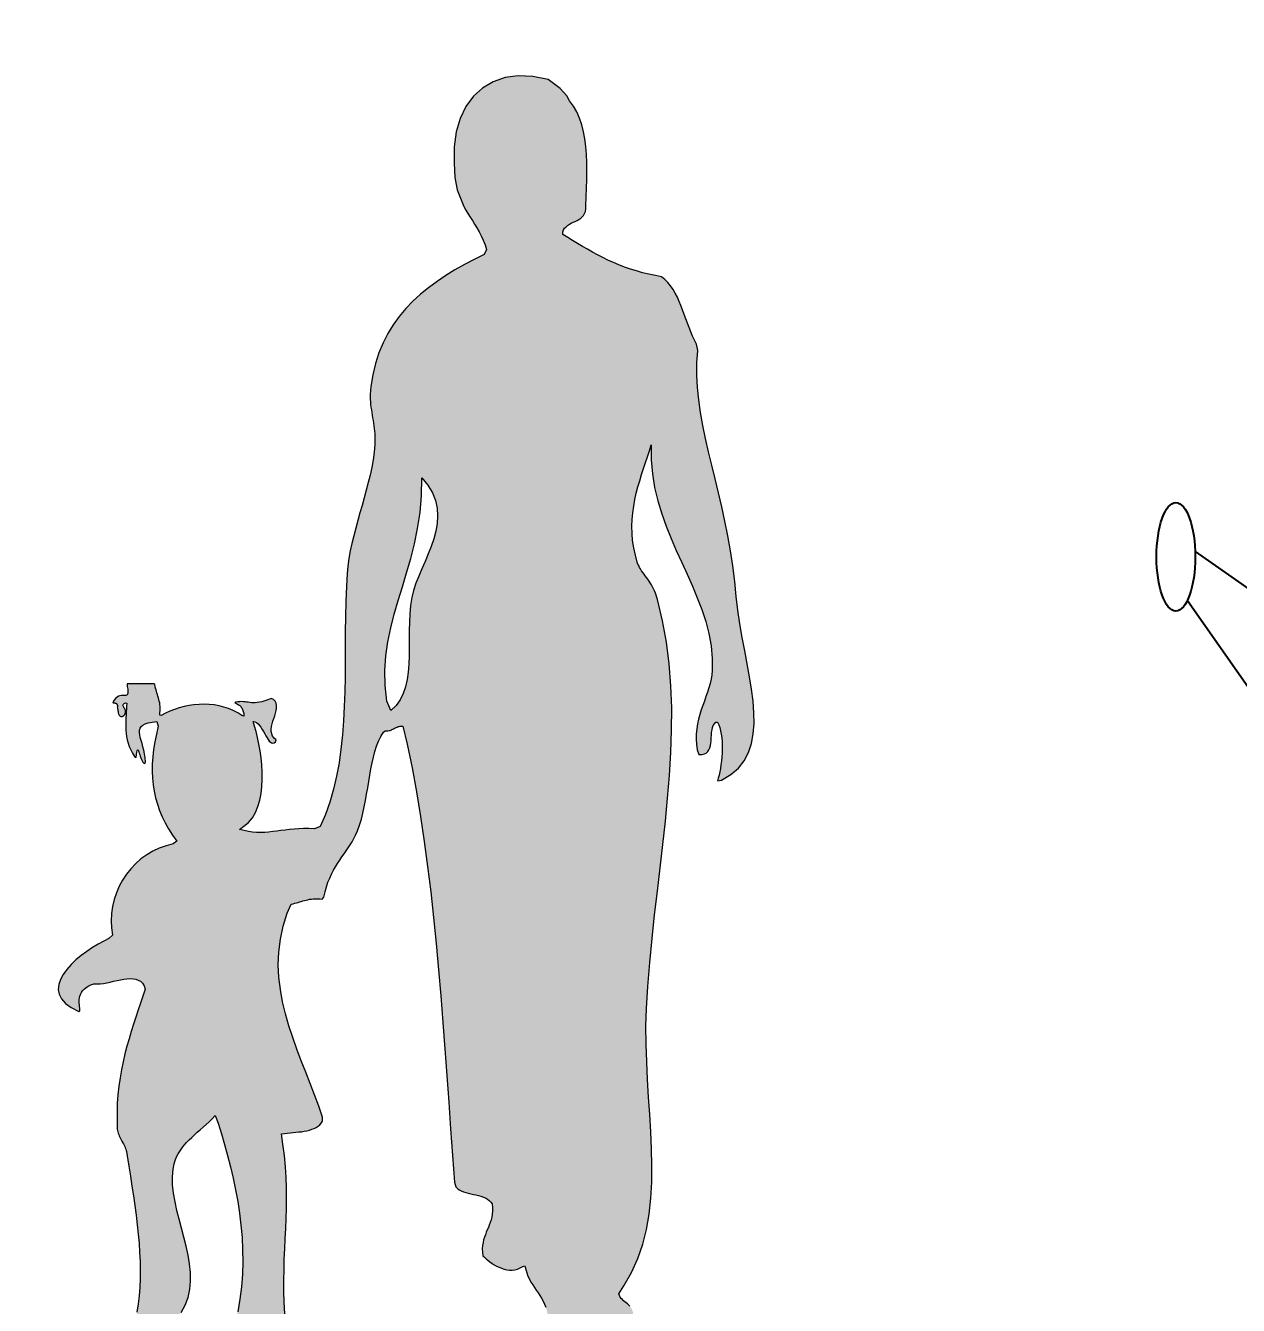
# Model space of a CAD drawing. Header units: millimetres. Extents: x -2530 to 18667, y 794 to 21156.
# Drawn here: x 2370 to 3936, y 16398 to 18050 of the extents above; entities that cross this region are included whole.
import ezdxf

# ---------------------------------------------------------------- set-up
doc = ezdxf.new("R2010")
doc.units = ezdxf.units.MM
doc.layers.add('constr', color=5, linetype='Continuous')
doc.layers.add('people', color=7, linetype='Continuous')
doc.layers.add('hatch', color=7, linetype='Continuous', true_color=0xa6a6a6)
doc.styles.add('KOTE', font='romrust.shx', dxfattribs={"width": 0.8})
doc.dimstyles.new('dwgmodels.com 50', dxfattribs={"dimscale": 50, "dimtxt": 2.5, "dimasz": 1, "dimexe": 1, "dimexo": 2, "dimgap": 1, "dimtad": 1, "dimdec": 0, "dimzin": 9, "dimdsep": 46, "dimtxsty": 'KOTE', "dimblk": 'ARCHTICK', "dimcen": 0, "dimdle": 1, "dimclrd": 4, "dimclre": 4, "dimclrt": 3, "dimadec": 0, "dimazin": 0, "dimtfac": 0.666667, "dimtdec": 0, "dimtix": 1, "dimtmove": 2, "dimatfit": 0, "dimfxl": 1, "dimtvp": 1, "dimtolj": 1, "dimarcsym": 0})

# ---------------------------------------------------------------- blocks, each defined once
blk = doc.blocks.new('_ArchTick')
at = {"color": 0, "linetype": 'ByBlock', "const_width": 0.15}
blk.add_lwpolyline([(-0.5, -0.5), (0.5, 0.5)], dxfattribs=at)
blk = doc.blocks.new('*D62')
at = {"color": 4, "lineweight": -2, "transparency": 16777216}
for p, q in [((3855.3, 19884.8), (3855.3, 20511.7)), ((5569.4, 17484.4), (5569.4, 20511.7)), ((3805.3, 20461.7), (5619.4, 20461.7))]:
    blk.add_line(p, q, dxfattribs=at)
at = {"layer": 'Defpoints', "color": 0, "transparency": 16777216}
for p in [(5569.4, 20461.7), (3855.3, 19784.8, 8000), (5569.4, 17384.4, 8000)]:
    blk.add_point(p, dxfattribs=at)
at = {"color": 4, "lineweight": -2, "transparency": 16777216, "xscale": 50, "yscale": 50, "zscale": 50, "rotation": 180}
blk.add_blockref('_ArchTick', (3855.3, 20461.7), dxfattribs=at)
at = {"color": 4, "lineweight": -2, "transparency": 16777216, "xscale": 50, "yscale": 50, "zscale": 50}
blk.add_blockref('_ArchTick', (5569.4, 20461.7), dxfattribs=at)
at = {"color": 3, "transparency": 16777216, "insert": (4712.4, 20574.2), "char_height": 125, "attachment_point": 5, "style": 'KOTE'}
blk.add_mtext('\\A1;1715', dxfattribs=at)
blk = doc.blocks.new('*D43')
at = {"color": 4, "lineweight": -2, "transparency": 16777216}
for p, q in [((-1286.9, 17484.4), (-1286.9, 21011.9)), ((5569.4, 17484.4), (5569.4, 21011.9)), ((-1336.9, 20961.9), (5619.4, 20961.9))]:
    blk.add_line(p, q, dxfattribs=at)
at = {"layer": 'Defpoints', "color": 0, "transparency": 16777216}
for p in [(5569.4, 20961.9), (-1286.9, 17384.4, 8000), (5569.4, 17384.4, 8000)]:
    blk.add_point(p, dxfattribs=at)
at = {"color": 4, "lineweight": -2, "transparency": 16777216, "xscale": 50, "yscale": 50, "zscale": 50, "rotation": 180}
blk.add_blockref('_ArchTick', (-1286.9, 20961.9), dxfattribs=at)
at = {"color": 4, "lineweight": -2, "transparency": 16777216, "xscale": 50, "yscale": 50, "zscale": 50}
blk.add_blockref('_ArchTick', (5569.4, 20961.9), dxfattribs=at)
at = {"color": 3, "transparency": 16777216, "insert": (2141.3, 21074.4), "char_height": 125, "attachment_point": 5, "style": 'KOTE'}
blk.add_mtext('\\A1;6860', dxfattribs=at)

msp = doc.modelspace()

# ---------------------------------------------------------------- hatches: boundary and pattern name
at = {"layer": 'hatch'}
h = msp.add_hatch(color=256, dxfattribs=at)
h.dxf.hatch_style = 1
h.paths.add_polyline_path([(3044.9, 17980.3), (3024.9, 17984.4), (3006.2, 17985.2), (2989.1, 17982.9), (2973.6, 17977.5), (2960, 17969.4), (2948.3, 17958.7), (2938.7, 17945.5), (2931.2, 17930.1), (2926.1, 17912.7), (2923.5, 17893.3), (2923.5, 17872.3), (2924.3, 17853.9), (2927.4, 17837.8), (2934, 17820.9), (2936.1, 17816.3), (2938.5, 17811.8), (2941.1, 17807.3), (2944, 17802.8), (2946.9, 17798.2), (2949.8, 17793.6), (2952.8, 17788.7), (2955.7, 17783.7), (2958.4, 17778.4), (2961, 17772.9), (2963.3, 17767.1), (2965.2, 17760.9), (2962, 17754.4), (2949.2, 17748), (2936.7, 17741.4), (2924.5, 17734.5), (2912.7, 17727.2), (2901.3, 17719.6), (2890.4, 17711.6), (2880, 17703.1), (2870.2, 17694.1), (2861, 17684.6), (2852.5, 17674.5), (2844.7, 17663.8), (2837.7, 17652.4), (2831.6, 17640.3), (2826.2, 17627.4), (2821.8, 17613.8), (2818.4, 17599.3), (2816, 17584), (2815, 17573.7), (2815, 17570.5), (2815, 17567.3), (2815.2, 17564.1), (2815.6, 17560.7), (2816, 17557.4), (2816.5, 17554), (2817, 17550.6), (2817.6, 17547.1), (2818.2, 17543.7), (2818.8, 17540.2), (2819.3, 17536.7), (2819.9, 17533.2), (2820.3, 17529.8), (2820.7, 17526.3), (2821, 17522.9), (2821.2, 17519.5), (2821.2, 17516.1), (2820.9, 17509.1), (2820, 17499.3), (2818.7, 17489.5), (2817, 17479.7), (2814.9, 17469.8), (2812.6, 17460), (2810, 17450.2), (2807.4, 17440.4), (2804.6, 17430.6), (2801.8, 17420.8), (2799, 17410.9), (2796.3, 17401.1), (2793.7, 17391.4), (2791.3, 17381.6), (2789.2, 17371.8), (2787.5, 17362), (2786.1, 17352.2), (2785.1, 17342.5), (2784.3, 17326.1), (2783.6, 17306.4), (2783.2, 17286.8), (2782.9, 17267.2), (2782.8, 17247.6), (2782.7, 17228.3), (2782.5, 17209), (2782.1, 17189.9), (2781.5, 17171.1), (2780.6, 17152.5), (2779.2, 17134.2), (2777.3, 17116.1), (2774.8, 17098.4), (2771.6, 17081.1), (2767.7, 17064.1), (2762.8, 17047.6), (2757.1, 17031.6), (2750.3, 17016), (2742.9, 17013), (2735.8, 17013.3), (2729.1, 17013.3), (2722.8, 17013), (2716.7, 17012.6), (2710.8, 17012), (2705.2, 17011.4), (2699.7, 17010.7), (2694.4, 17010), (2689.1, 17009.4), (2683.9, 17008.8), (2678.8, 17008.5), (2673.6, 17008.3), (2668.4, 17008.4), (2663.1, 17008.8), (2657.7, 17009.6), (2652.2, 17010.8), (2646.4, 17012.4), (2652, 17016.3), (2657.9, 17021.4), (2662.9, 17027.4), (2666.9, 17034.3), (2670.1, 17041.9), (2672.5, 17050), (2674.2, 17058.6), (2675.2, 17067.6), (2675.7, 17076.8), (2675.6, 17086.2), (2675, 17095.5), (2674.1, 17104.8), (2672.8, 17113.8), (2671.3, 17122.5), (2669.6, 17130.8), (2667.7, 17138.5), (2665.8, 17145.5), (2663.9, 17151.7), (2666.2, 17151.3), (2668.3, 17150.2), (2670.3, 17148.5), (2672.2, 17146.5), (2673.9, 17144.1), (2675.6, 17141.4), (2677.2, 17138.7), (2678.8, 17135.9), (2680.3, 17133.1), (2681.8, 17130.6), (2683.3, 17128.3), (2684.7, 17126.3), (2686.2, 17124.8), (2687.7, 17123.9), (2689.3, 17123.7), (2690.9, 17124.2), (2692.6, 17125.5), (2693.8, 17127.8), (2690.9, 17130.1), (2689, 17132.7), (2687.8, 17135.6), (2687.2, 17138.6), (2687.2, 17141.8), (2687.7, 17145.1), (2688.5, 17148.6), (2689.5, 17152), (2690.6, 17155.5), (2691.7, 17159), (2692.7, 17162.4), (2693.4, 17165.8), (2693.9, 17169), (2693.9, 17172.1), (2693.4, 17175.1), (2692.2, 17177.8), (2690.2, 17180.2), (2687.1, 17181.5), (2682.7, 17179.7), (2678.8, 17178.3), (2675.3, 17177.2), (2672.1, 17176.5), (2669.2, 17176.1), (2666.5, 17175.8), (2664, 17175.8), (2661.7, 17175.9), (2659.6, 17176.2), (2657.5, 17176.4), (2655.4, 17176.7), (2653.4, 17177), (2651.3, 17177.2), (2649.1, 17177.3), (2646.8, 17177.2), (2644.3, 17176.9), (2641.7, 17176.4), (2640.1, 17175.8), (2641.4, 17175.3), (2642.6, 17174.8), (2643.7, 17174.2), (2644.7, 17173.6), (2645.7, 17172.9), (2646.7, 17172.1), (2647.5, 17171.3), (2648.3, 17170.4), (2649, 17169.4), (2649.7, 17168.4), (2650.2, 17167.2), (2650.7, 17166), (2651.1, 17164.7), (2651.4, 17163.4), (2651.7, 17161.9), (2651.8, 17160.4), (2651.8, 17158.7), (2649.4, 17159.5), (2643.9, 17162.9), (2638.1, 17165.9), (2632.2, 17168.3), (2626, 17170.3), (2619.8, 17171.9), (2613.4, 17173), (2606.9, 17173.7), (2600.5, 17173.9), (2594, 17173.7), (2587.5, 17173.2), (2581.1, 17172.2), (2574.7, 17170.9), (2568.5, 17169.3), (2562.4, 17167.2), (2556.5, 17164.9), (2550.8, 17162.2), (2545.3, 17159.2), (2543.3, 17159.6), (2543.6, 17162.7), (2543.8, 17165.6), (2543.9, 17168.3), (2543.8, 17170.9), (2543.5, 17173.4), (2543.2, 17175.7), (2542.7, 17178), (2542.2, 17180.1), (2541.6, 17182.3), (2541, 17184.4), (2540.4, 17186.4), (2539.7, 17188.5), (2539.1, 17190.5), (2538.5, 17192.6), (2537.9, 17194.8), (2537.4, 17197), (2537, 17199.3), (2535.6, 17200.1), (2533.5, 17200.1), (2531.5, 17200.1), (2529.5, 17200.1), (2527.5, 17200.1), (2525.4, 17200.1), (2523.4, 17200.1), (2521.4, 17200.1), (2519.3, 17200.1), (2517.3, 17200.1), (2515.3, 17200.1), (2513.3, 17200.1), (2511.2, 17200.1), (2509.2, 17200.1), (2507.2, 17200.1), (2505.1, 17200.1), (2503.1, 17200.1), (2501.1, 17200.1), (2501.3, 17196.7), (2501.9, 17193.2), (2502.1, 17190.5), (2502.1, 17188.4), (2501.7, 17187), (2501.1, 17186.1), (2500.3, 17185.5), (2499.3, 17185.2), (2498, 17185.2), (2496.6, 17185.2), (2495.1, 17185.2), (2493.5, 17185.1), (2491.8, 17184.7), (2490, 17184.1), (2488.2, 17183), (2486.3, 17181.4), (2484.5, 17179.2), (2482.7, 17176.3), (2483.1, 17175.9), (2483.7, 17175.8), (2484.2, 17175.7), (2484.8, 17175.6), (2485.4, 17175.5), (2485.9, 17175.3), (2486.4, 17175.2), (2486.9, 17175), (2487.3, 17174.7), (2487.7, 17174.4), (2488, 17174.1), (2488.3, 17173.7), (2488.5, 17173.2), (2488.6, 17172.7), (2488.7, 17172.1), (2488.7, 17171.4), (2488.7, 17170.7), (2488.5, 17169.9), (2488.7, 17169.1), (2488.9, 17168.2), (2489, 17167.3), (2489.2, 17166.5), (2489.3, 17165.6), (2489.4, 17164.7), (2489.5, 17163.8), (2489.7, 17162.9), (2489.9, 17162.1), (2490.1, 17161.3), (2490.4, 17160.6), (2490.7, 17159.9), (2491.2, 17159.3), (2491.7, 17158.8), (2492.2, 17158.4), (2492.9, 17158.1), (2493.8, 17157.9), (2494.8, 17158), (2496.7, 17159.4), (2498, 17160.8), (2498.8, 17162.1), (2499.2, 17163.4), (2499.2, 17164.6), (2499, 17165.8), (2498.6, 17166.9), (2498, 17168), (2497.4, 17169), (2496.8, 17170), (2496.3, 17170.9), (2495.9, 17171.8), (2495.8, 17172.6), (2496, 17173.4), (2496.5, 17174.1), (2497.5, 17174.8), (2499, 17175.5), (2500.6, 17175.1), (2500.5, 17171.6), (2500.3, 17167.9), (2500.1, 17164.2), (2499.9, 17160.4), (2499.6, 17156.5), (2499.5, 17152.6), (2499.4, 17148.6), (2499.4, 17144.6), (2499.6, 17140.5), (2499.9, 17136.3), (2500.5, 17132.1), (2501.4, 17127.9), (2502.5, 17123.6), (2504, 17119.3), (2505.8, 17115), (2508.1, 17110.6), (2510.7, 17106.3), (2512.9, 17105), (2513.4, 17109), (2513.9, 17111.9), (2514.3, 17113.8), (2514.7, 17114.9), (2515.1, 17115.2), (2515.5, 17114.8), (2515.9, 17113.9), (2516.4, 17112.5), (2516.9, 17110.7), (2517.4, 17108.8), (2518, 17106.7), (2518.7, 17104.5), (2519.6, 17102.5), (2520.5, 17100.7), (2521.5, 17099.1), (2522.7, 17098), (2524, 17097.4), (2524.8, 17099.7), (2524.5, 17104.8), (2523.7, 17109.8), (2522.7, 17114.5), (2521.6, 17118.9), (2520.4, 17123.2), (2519.2, 17127.1), (2518.2, 17130.8), (2517.4, 17134.2), (2517.1, 17137.4), (2517.1, 17140.3), (2517.8, 17142.8), (2519.2, 17145.1), (2521.3, 17147), (2524.3, 17148.7), (2528.3, 17150), (2533.4, 17150.9), (2539.7, 17151.6), (2541.4, 17145.8), (2538.9, 17135.4), (2536.9, 17125.3), (2535.4, 17115.4), (2534.3, 17105.9), (2533.7, 17096.6), (2533.5, 17087.5), (2533.9, 17078.6), (2534.7, 17070), (2536, 17061.5), (2537.9, 17053.1), (2540.2, 17044.9), (2543, 17036.8), (2546.4, 17028.7), (2550.3, 17020.8), (2554.7, 17012.9), (2559.7, 17005), (2565.2, 16997.1), (2560.8, 16993.5), (2551.5, 16991.2), (2542.7, 16988.1), (2534.3, 16984.2), (2526.4, 16979.6), (2519, 16974.2), (2512.2, 16968.2), (2505.9, 16961.6), (2500.3, 16954.5), (2495.3, 16946.9), (2491, 16938.9), (2487.4, 16930.6), (2484.5, 16921.9), (2482.4, 16912.9), (2481, 16903.8), (2480.5, 16894.5), (2480.9, 16885.1), (2482.1, 16875.6), (2477.7, 16871.5), (2471, 16868.2), (2463.9, 16864.3), (2456.6, 16859.9), (2449.2, 16854.9), (2442, 16849.5), (2435.1, 16843.8), (2428.8, 16837.8), (2423.2, 16831.5), (2418.6, 16825.1), (2415.1, 16818.7), (2413, 16812.2), (2412.3, 16805.8), (2413.4, 16799.5), (2416.4, 16793.5), (2421.5, 16787.7), (2429, 16782.3), (2438.9, 16777.3), (2440.2, 16778.1), (2440.1, 16779.7), (2440, 16781.6), (2439.8, 16783.6), (2439.6, 16785.7), (2439.4, 16787.9), (2439.4, 16790.1), (2439.4, 16792.4), (2439.7, 16794.8), (2440.2, 16797.1), (2441, 16799.4), (2442.1, 16801.7), (2443.6, 16803.9), (2445.5, 16806), (2447.9, 16808), (2450.8, 16809.8), (2454.2, 16811.5), (2458.3, 16813), (2462.2, 16812.8), (2466.2, 16813), (2470.5, 16813.5), (2474.8, 16814.3), (2479.2, 16815.2), (2483.6, 16816.2), (2488.1, 16817.2), (2492.5, 16818.1), (2496.8, 16818.9), (2500.9, 16819.5), (2505, 16819.7), (2508.8, 16819.6), (2512.3, 16819), (2515.6, 16817.9), (2518.5, 16816.2), (2521.1, 16813.7), (2523.3, 16810.5), (2524.5, 16806), (2521.6, 16797.2), (2518.6, 16788.2), (2515.6, 16779.2), (2512.5, 16770.1), (2509.5, 16760.9), (2506.5, 16751.5), (2503.6, 16742), (2500.9, 16732.3), (2498.3, 16722.4), (2496, 16712.3), (2493.8, 16702), (2492, 16691.5), (2490.4, 16680.8), (2489.2, 16669.7), (2488.4, 16658.4), (2488.1, 16646.9), (2488.1, 16635), (2488.5, 16625.2), (2488.8, 16623.6), (2489.1, 16621.9), (2489.7, 16620.2), (2490.3, 16618.5), (2491, 16616.8), (2491.8, 16615), (2492.7, 16613.2), (2493.6, 16611.5), (2494.5, 16609.7), (2495.5, 16607.9), (2496.4, 16606.2), (2497.3, 16604.5), (2498.1, 16602.8), (2498.8, 16601.1), (2499.5, 16599.5), (2500, 16597.9), (2500.4, 16596.3), (2501.3, 16590.9), (2503.4, 16577.7), (2505.5, 16564.7), (2507.4, 16551.8), (2509.3, 16539.1), (2511.1, 16526.6), (2512.7, 16514.2), (2514.2, 16501.9), (2515.4, 16489.9), (2516.5, 16478), (2517.3, 16466.2), (2517.8, 16454.7), (2518.1, 16443.3), (2518, 16432.2), (2517.5, 16421.2), (2516.7, 16410.4), (2515.5, 16399.7), (2513.8, 16389.3), (2514.3, 16382.9), (2517.5, 16381.4), (2520.6, 16380.3), (2523.5, 16379.6), (2526.3, 16379.1), (2529, 16378.9), (2531.6, 16379), (2534.2, 16379.2), (2536.9, 16379.6), (2539.5, 16380.1), (2542.2, 16380.6), (2545, 16381.3), (2547.9, 16381.9), (2550.9, 16382.5), (2554.2, 16383), (2557.6, 16383.4), (2561.3, 16383.6), (2565.3, 16383.7), (2571, 16388.7), (2576.3, 16398.3), (2580, 16408.2), (2582.2, 16418.6), (2583.1, 16429.3), (2582.9, 16440.3), (2581.7, 16451.5), (2579.8, 16462.9), (2577.3, 16474.4), (2574.4, 16486), (2571.4, 16497.6), (2568.3, 16509.1), (2565.5, 16520.5), (2563, 16531.7), (2561.1, 16542.7), (2559.9, 16553.5), (2559.7, 16563.9), (2560.5, 16573.9), (2561.9, 16580.5), (2563.3, 16585.1), (2565.1, 16589.5), (2567.1, 16593.6), (2569.5, 16597.5), (2572.1, 16601.2), (2574.9, 16604.8), (2577.9, 16608.2), (2581.2, 16611.5), (2584.6, 16614.8), (2588.1, 16618), (2591.7, 16621.3), (2595.5, 16624.6), (2599.3, 16627.9), (2603.1, 16631.4), (2607, 16635), (2610.9, 16638.8), (2614.7, 16642.8), (2618.8, 16633.2), (2622.9, 16619.5), (2627, 16605.5), (2630.9, 16591.2), (2634.5, 16576.7), (2638, 16562), (2641.1, 16547.1), (2643.9, 16532), (2646.2, 16516.7), (2648.1, 16501.3), (2649.5, 16485.7), (2650.3, 16469.9), (2650.4, 16454.1), (2650, 16438.1), (2648.7, 16422), (2646.7, 16405.9), (2643.9, 16389.6), (2640.2, 16373.3), (2642.5, 16370.4), (2645.9, 16369.2), (2649.4, 16368.2), (2653.1, 16367.4), (2656.8, 16366.7), (2660.7, 16366.1), (2664.7, 16365.8), (2668.7, 16365.5), (2672.8, 16365.4), (2676.8, 16365.5), (2680.8, 16365.7), (2684.8, 16366.1), (2688.7, 16366.6), (2692.5, 16367.3), (2696.2, 16368.1), (2699.7, 16369.1), (2703.1, 16370.2), (2706.3, 16371.5), (2704.9, 16387), (2704.1, 16402), (2703.7, 16416.4), (2703.6, 16430.5), (2703.8, 16444.2), (2704.1, 16457.6), (2704.7, 16470.8), (2705.3, 16483.9), (2705.9, 16496.9), (2706.4, 16509.9), (2706.8, 16522.9), (2706.9, 16536), (2706.9, 16549.4), (2706.4, 16563), (2705.6, 16576.9), (2704.3, 16591.2), (2702.4, 16605.9), (2700.6, 16619.5), (2704.3, 16619.9), (2708, 16620.3), (2711.7, 16620.6), (2715.5, 16620.9), (2719.2, 16621.3), (2722.8, 16621.7), (2726.4, 16622.1), (2729.9, 16622.7), (2733.3, 16623.4), (2736.5, 16624.2), (2739.6, 16625.2), (2742.5, 16626.3), (2745.2, 16627.7), (2747.7, 16629.3), (2749.9, 16631.1), (2751.9, 16633.2), (2753.6, 16635.6), (2753.6, 16640.8), (2748.7, 16655.2), (2743.3, 16669.6), (2737.7, 16684.1), (2731.9, 16698.8), (2726.1, 16713.6), (2720.4, 16728.5), (2715, 16743.6), (2710, 16758.8), (2705.6, 16774.2), (2701.8, 16789.8), (2699, 16805.5), (2697.1, 16821.5), (2696.4, 16837.6), (2697, 16854), (2699, 16870.5), (2702.5, 16887.3), (2707.8, 16904.3), (2713.1, 16916), (2715.4, 16916.4), (2717.6, 16916.9), (2719.8, 16917.4), (2721.9, 16918), (2723.9, 16918.6), (2726, 16919.3), (2728.1, 16919.9), (2730.1, 16920.6), (2732.3, 16921.1), (2734.5, 16921.6), (2736.7, 16922.1), (2739.1, 16922.4), (2741.5, 16922.7), (2744.1, 16922.8), (2746.9, 16922.8), (2749.8, 16922.6), (2752.8, 16922.2), (2755.2, 16925), (2756.7, 16931.8), (2758.5, 16938.1), (2760.5, 16944), (2762.7, 16949.5), (2765, 16954.7), (2767.6, 16959.5), (2770.2, 16964.1), (2772.9, 16968.5), (2775.6, 16972.7), (2778.4, 16976.8), (2781.2, 16980.8), (2783.9, 16984.7), (2786.6, 16988.6), (2789.2, 16992.5), (2791.7, 16996.4), (2794, 17000.5), (2796.1, 17004.7), (2798.6, 17010.5), (2801.3, 17017.9), (2803.6, 17025.5), (2805.6, 17033.3), (2807.4, 17041.4), (2809, 17049.5), (2810.4, 17057.7), (2811.8, 17066), (2813.1, 17074.2), (2814.5, 17082.3), (2815.9, 17090.3), (2817.4, 17098.1), (2819.1, 17105.7), (2821, 17112.9), (2823.2, 17119.8), (2825.8, 17126.3), (2828.7, 17132.4), (2832.1, 17137.9), (2834.5, 17139.5), (2836.3, 17139.5), (2837.8, 17139.6), (2839.3, 17139.8), (2840.6, 17140.2), (2841.9, 17140.6), (2843.1, 17141.1), (2844.2, 17141.7), (2845.3, 17142.3), (2846.4, 17142.9), (2847.5, 17143.4), (2848.6, 17144), (2849.8, 17144.5), (2851, 17145), (2852.4, 17145.3), (2853.8, 17145.6), (2855.4, 17145.7), (2857.1, 17145.7), (2862.7, 17122.3), (2869, 17091.7), (2874.7, 17060.6), (2880, 17029), (2884.8, 16996.9), (2889.1, 16964.4), (2893.1, 16931.6), (2896.8, 16898.4), (2900.2, 16864.9), (2903.3, 16831.2), (2906.2, 16797.3), (2909, 16763.1), (2911.5, 16728.9), (2914, 16694.5), (2916.5, 16660.1), (2918.8, 16625.6), (2921.3, 16591.2), (2923.7, 16556.8), (2925.5, 16550.9), (2927.6, 16548.9), (2930, 16547.2), (2932.6, 16545.8), (2935.5, 16544.6), (2938.5, 16543.6), (2941.7, 16542.7), (2945, 16541.9), (2948.3, 16541.2), (2951.6, 16540.5), (2954.9, 16539.7), (2958, 16538.8), (2961.1, 16537.7), (2963.9, 16536.5), (2966.5, 16535), (2968.8, 16533.3), (2970.8, 16531.2), (2972.4, 16528.8), (2972.8, 16524), (2972.8, 16519.6), (2972.5, 16515.5), (2971.9, 16511.7), (2971, 16508.1), (2970, 16504.8), (2968.8, 16501.6), (2967.6, 16498.4), (2966.2, 16495.3), (2964.9, 16492.2), (2963.7, 16489.1), (2962.5, 16485.9), (2961.5, 16482.5), (2960.7, 16478.9), (2960.1, 16475.1), (2959.8, 16471), (2959.9, 16466.5), (2960.5, 16462), (2962.4, 16460.1), (2964.6, 16458.1), (2967, 16456.1), (2969.6, 16454.1), (2972.3, 16452.1), (2975.3, 16450.3), (2978.3, 16448.5), (2981.5, 16447), (2984.7, 16445.7), (2988.1, 16444.6), (2991.5, 16443.9), (2994.9, 16443.5), (2998.4, 16443.5), (3001.9, 16443.9), (3005.3, 16444.8), (3008.8, 16446.2), (3012.1, 16448.2), (3014.9, 16449.1), (3015.8, 16444.3), (3017.1, 16439.8), (3018.7, 16435.7), (3020.6, 16431.7), (3022.6, 16428), (3024.8, 16424.5), (3027.1, 16421), (3029.4, 16417.6), (3031.7, 16414.2), (3034, 16410.7), (3036.2, 16407.2), (3038.3, 16403.5), (3040.1, 16399.6), (3041.8, 16395.5), (3043.1, 16391.1), (3044.1, 16386.3), (3044.8, 16381.2), (3046.3, 16376.9), (3050.7, 16374.8), (3055.9, 16372.8), (3061.6, 16370.9), (3067.8, 16369.3), (3074.4, 16367.8), (3081.3, 16366.5), (3088.4, 16365.5), (3095.6, 16364.7), (3102.9, 16364.3), (3110.1, 16364.2), (3117.2, 16364.5), (3124.1, 16365.1), (3130.6, 16366.2), (3136.7, 16367.8), (3142.3, 16369.9), (3147.4, 16372.5), (3151.7, 16375.6), (3154.2, 16379.3), (3154.6, 16382.8), (3154.7, 16385.9), (3154.3, 16388.6), (3153.7, 16391), (3152.8, 16393.1), (3151.6, 16395), (3150.3, 16396.7), (3148.8, 16398.2), (3147.2, 16399.7), (3145.5, 16401), (3143.8, 16402.4), (3142.2, 16403.8), (3140.6, 16405.3), (3139.2, 16406.9), (3137.9, 16408.6), (3136.8, 16410.6), (3136, 16412.8), (3142.3, 16423.1), (3152.4, 16440.3), (3160.6, 16458.2), (3167, 16476.8), (3171.8, 16496), (3175.2, 16515.8), (3177.4, 16536.1), (3178.5, 16557), (3178.7, 16578.2), (3178.2, 16599.9), (3177.3, 16621.9), (3176, 16644.1), (3174.5, 16666.7), (3173.1, 16689.4), (3172, 16712.2), (3171.2, 16735.2), (3171, 16758.2), (3171.6, 16781.2), (3173.3, 16809.5), (3175.9, 16840.5), (3178.9, 16871.3), (3182.3, 16901.9), (3185.8, 16932.4), (3189.4, 16962.7), (3192.9, 16992.9), (3196.2, 17022.8), (3199.1, 17052.6), (3201.5, 17082.1), (3203.2, 17111.4), (3204.2, 17140.5), (3204.3, 17169.3), (3203.3, 17197.8), (3201, 17226.1), (3197.5, 17254), (3192.4, 17281.7), (3185.8, 17309), (3183.4, 17317.3), (3182.3, 17320.1), (3181, 17322.8), (3179.7, 17325.5), (3178.2, 17328), (3176.7, 17330.5), (3175.1, 17332.9), (3173.5, 17335.2), (3171.8, 17337.5), (3170.2, 17339.8), (3168.6, 17342), (3167, 17344.1), (3165.5, 17346.3), (3164.2, 17348.5), (3162.9, 17350.6), (3161.7, 17352.8), (3160.7, 17354.9), (3159.9, 17357.1), (3157.4, 17366.2), (3155.3, 17375.8), (3153.9, 17385.3), (3153.2, 17394.5), (3153, 17403.6), (3153.3, 17412.5), (3154.1, 17421.1), (3155.3, 17429.7), (3156.8, 17438), (3158.6, 17446.3), (3160.7, 17454.4), (3163, 17462.4), (3165.5, 17470.3), (3168, 17478.1), (3170.6, 17485.8), (3173.2, 17493.4), (3175.7, 17501), (3178, 17508.6), (3178, 17489.5), (3179.5, 17471.2), (3182.3, 17453.6), (3186.3, 17436.4), (3191.4, 17419.8), (3197.2, 17403.6), (3203.5, 17387.8), (3210.3, 17372.2), (3217.3, 17356.8), (3224.2, 17341.6), (3231, 17326.4), (3237.4, 17311.3), (3243.2, 17296.1), (3248.2, 17280.7), (3252.2, 17265.1), (3255.1, 17249.2), (3256.6, 17233), (3256.6, 17217.6), (3256.1, 17211.9), (3255.1, 17206.2), (3253.8, 17200.5), (3252.2, 17194.9), (3250.4, 17189.3), (3248.5, 17183.7), (3246.5, 17178), (3244.5, 17172.3), (3242.5, 17166.5), (3240.7, 17160.6), (3239.1, 17154.6), (3237.7, 17148.4), (3236.7, 17142.2), (3236, 17135.7), (3235.9, 17129), (3236.3, 17122.2), (3237.3, 17115.1), (3239.5, 17109.2), (3243.3, 17109.1), (3246.5, 17109.7), (3249, 17110.9), (3250.9, 17112.7), (3252.4, 17114.9), (3253.5, 17117.5), (3254.3, 17120.5), (3254.8, 17123.7), (3255.1, 17127.1), (3255.4, 17130.6), (3255.6, 17134), (3255.9, 17137.4), (3256.4, 17140.7), (3257.1, 17143.7), (3258, 17146.5), (3259.4, 17148.8), (3261.2, 17150.8), (3263.3, 17150.7), (3265, 17147.4), (3266.4, 17143.7), (3267.5, 17139.7), (3268.4, 17135.3), (3269, 17130.7), (3269.4, 17125.9), (3269.6, 17120.9), (3269.6, 17115.9), (3269.4, 17110.8), (3269.1, 17105.7), (3268.6, 17100.7), (3267.9, 17095.8), (3267.2, 17091), (3266.3, 17086.5), (3265.4, 17082.3), (3264.4, 17078.4), (3263.3, 17074.9), (3268.8, 17075.8), (3280.7, 17083), (3290.4, 17091.3), (3297.9, 17100.8), (3303.5, 17111.4), (3307.4, 17123), (3309.7, 17135.5), (3310.7, 17148.9), (3310.5, 17163), (3309.3, 17177.9), (3307.4, 17193.3), (3304.8, 17209.4), (3301.9, 17225.9), (3298.7, 17242.8), (3295.5, 17260.1), (3292.4, 17277.6), (3289.8, 17295.3), (3287.6, 17313.1), (3285.9, 17332.4), (3283.4, 17352.4), (3280.4, 17372), (3277, 17391.2), (3273.1, 17410.1), (3269, 17428.7), (3264.7, 17446.9), (3260.4, 17464.8), (3256.1, 17482.4), (3252, 17499.8), (3248.1, 17516.8), (3244.7, 17533.7), (3241.7, 17550.3), (3239.3, 17566.7), (3237.7, 17582.8), (3236.8, 17598.9), (3236.8, 17614.7), (3237.9, 17630.4), (3236.5, 17638.8), (3233.8, 17643.8), (3231.3, 17649.1), (3228.9, 17654.5), (3226.7, 17660.1), (3224.6, 17665.8), (3222.6, 17671.5), (3220.5, 17677.2), (3218.4, 17682.9), (3216.3, 17688.5), (3214, 17694), (3211.6, 17699.4), (3208.9, 17704.5), (3206, 17709.4), (3202.8, 17714), (3199.3, 17718.2), (3195.4, 17722.1), (3191.1, 17725.6), (3183.3, 17727.4), (3174.8, 17729.1), (3166.6, 17731), (3158.7, 17733.2), (3151, 17735.6), (3143.4, 17738.2), (3136.1, 17741), (3129, 17744), (3122, 17747.2), (3115.2, 17750.5), (3108.5, 17754), (3101.9, 17757.5), (3095.4, 17761.2), (3089, 17764.9), (3082.6, 17768.7), (3076.3, 17772.5), (3070.1, 17776.4), (3063.8, 17780.3), (3063.6, 17783.5), (3064.7, 17786.2), (3066.1, 17788.4), (3067.9, 17790.4), (3069.9, 17792.1), (3072.2, 17793.5), (3074.6, 17794.8), (3077.1, 17796), (3079.6, 17797.2), (3082.1, 17798.4), (3084.5, 17799.8), (3086.8, 17801.3), (3088.8, 17803), (3090.5, 17804.9), (3091.9, 17807.3), (3092.9, 17810), (3093.4, 17813.3), (3093.3, 17817), (3093.9, 17828.7), (3094.3, 17840.2), (3094.7, 17851.4), (3094.8, 17862.5), (3094.6, 17873.2), (3094.2, 17883.7), (3093.3, 17893.8), (3092.1, 17903.6), (3090.4, 17913), (3088.1, 17922), (3085.2, 17930.5), (3081.7, 17938.5), (3077.5, 17946), (3072.5, 17953), (3069, 17959.3), (3060.1, 17968.9)])
h.paths.add_polyline_path([(2881.7, 17466.2), (2889.6, 17456.6), (2895.5, 17446.9), (2899.3, 17437.1), (2901.5, 17427.2), (2902.1, 17417.3), (2901.4, 17407.4), (2899.7, 17397.4), (2897, 17387.5), (2893.6, 17377.7), (2889.8, 17367.9), (2885.8, 17358.2), (2881.6, 17348.6), (2877.7, 17339.2), (2874.1, 17330), (2871.1, 17320.9), (2868.8, 17311.7), (2867.2, 17301.4), (2866.1, 17290.8), (2865.6, 17280), (2865.4, 17269), (2865.4, 17258), (2865.4, 17247.1), (2865.3, 17236.3), (2865, 17225.8), (2864.2, 17215.5), (2862.8, 17205.7), (2860.7, 17196.3), (2857.7, 17187.6), (2853.6, 17179.5), (2848.4, 17172.2), (2841.8, 17165.8), (2836.7, 17177.8), (2834.5, 17198), (2834.1, 17217.4), (2835.3, 17236.2), (2837.9, 17254.5), (2841.6, 17272.4), (2846.1, 17290.1), (2851.2, 17307.7), (2856.6, 17325.5), (2862.1, 17343.6), (2867.3, 17362.1), (2872.1, 17381.1), (2876.2, 17400.9), (2879.4, 17421.6), (2881.3, 17443.3)], flags=16)

# ---------------------------------------------------------------- linework, layer by layer
msp.add_line((3870.3, 17308, 8000), (4347.5, 16626.4, 8000))
at = {"elevation": 8000}
msp.add_lwpolyline([(3880.2, 17371.2), (4645.6, 16835.2)], dxfattribs=at)
at = {"layer": 'constr'}
msp.add_ellipse((3855.3, 17364.2, 8000), major_axis=(0, 70), ratio=0.357143, dxfattribs=at)
at = {"layer": 'people', "lineweight": 0, "elevation": 8000}
for points in [[(3150.3, 16396.7), (3148.8, 16398.2), (3147.2, 16399.7), (3145.5, 16401), (3143.8, 16402.4), (3142.2, 16403.8), (3140.6, 16405.3), (3139.2, 16406.9), (3137.9, 16408.6), (3136.8, 16410.6), (3136, 16412.8), (3142.3, 16423.1), (3152.4, 16440.3), (3160.6, 16458.2), (3167, 16476.8), (3171.8, 16496), (3175.2, 16515.8), (3177.4, 16536.1), (3178.5, 16557), (3178.7, 16578.2), (3178.2, 16599.9), (3177.3, 16621.9), (3176, 16644.1), (3174.5, 16666.7), (3173.1, 16689.4), (3172, 16712.2), (3171.2, 16735.2), (3171, 16758.2), (3171.6, 16781.2), (3173.3, 16809.5), (3175.9, 16840.5), (3178.9, 16871.3), (3182.3, 16901.9), (3185.8, 16932.4), (3189.4, 16962.7), (3192.9, 16992.9), (3196.2, 17022.8), (3199.1, 17052.6), (3201.5, 17082.1), (3203.2, 17111.4), (3204.2, 17140.5), (3204.3, 17169.3), (3203.3, 17197.8), (3201, 17226.1), (3197.5, 17254), (3192.4, 17281.7), (3185.8, 17309), (3183.4, 17317.3), (3182.3, 17320.1), (3181, 17322.8), (3179.7, 17325.5), (3178.2, 17328), (3176.7, 17330.5), (3175.1, 17332.9), (3173.5, 17335.2), (3171.8, 17337.5), (3170.2, 17339.8), (3168.6, 17342), (3167, 17344.1), (3165.5, 17346.3), (3164.2, 17348.5), (3162.9, 17350.6), (3161.7, 17352.8), (3160.7, 17354.9), (3159.9, 17357.1), (3157.4, 17366.2), (3155.3, 17375.8), (3153.9, 17385.3), (3153.2, 17394.5), (3153, 17403.6), (3153.3, 17412.5), (3154.1, 17421.1), (3155.3, 17429.7), (3156.8, 17438), (3158.6, 17446.3), (3160.7, 17454.4), (3163, 17462.4), (3165.5, 17470.3), (3168, 17478.1), (3170.6, 17485.8), (3173.2, 17493.4), (3175.7, 17501), (3178, 17508.6), (3178, 17489.5), (3179.5, 17471.2), (3182.3, 17453.6), (3186.3, 17436.4), (3191.4, 17419.8), (3197.2, 17403.6), (3203.5, 17387.8), (3210.3, 17372.2), (3217.3, 17356.8), (3224.2, 17341.6), (3231, 17326.4), (3237.4, 17311.3), (3243.2, 17296.1), (3248.2, 17280.7), (3252.2, 17265.1), (3255.1, 17249.2), (3256.6, 17233), (3256.6, 17217.6), (3256.1, 17211.9), (3255.1, 17206.2), (3253.8, 17200.5), (3252.2, 17194.9), (3250.4, 17189.3), (3248.5, 17183.7), (3246.5, 17178), (3244.5, 17172.3), (3242.5, 17166.5), (3240.7, 17160.6), (3239.1, 17154.6), (3237.7, 17148.4), (3236.7, 17142.2), (3236, 17135.7), (3235.9, 17129), (3236.3, 17122.2), (3237.3, 17115.1), (3239.5, 17109.2), (3243.3, 17109.1), (3246.5, 17109.7), (3249, 17110.9), (3250.9, 17112.7), (3252.4, 17114.9), (3253.5, 17117.5), (3254.3, 17120.5), (3254.8, 17123.7), (3255.1, 17127.1), (3255.4, 17130.6), (3255.6, 17134), (3255.9, 17137.4), (3256.4, 17140.7), (3257.1, 17143.7), (3258, 17146.5), (3259.4, 17148.8), (3261.2, 17150.8), (3263.3, 17150.7), (3265, 17147.4), (3266.4, 17143.7), (3267.5, 17139.7), (3268.4, 17135.3), (3269, 17130.7), (3269.4, 17125.9), (3269.6, 17120.9), (3269.6, 17115.9), (3269.4, 17110.8), (3269.1, 17105.7), (3268.6, 17100.7), (3267.9, 17095.8), (3267.2, 17091), (3266.3, 17086.5), (3265.4, 17082.3), (3264.4, 17078.4), (3263.3, 17074.9), (3268.8, 17075.8), (3280.7, 17083), (3290.4, 17091.3), (3297.9, 17100.8), (3303.5, 17111.4), (3307.4, 17123), (3309.7, 17135.5), (3310.7, 17148.9), (3310.5, 17163), (3309.3, 17177.9), (3307.4, 17193.3), (3304.8, 17209.4), (3301.9, 17225.9), (3298.7, 17242.8), (3295.5, 17260.1), (3292.4, 17277.6), (3289.8, 17295.3), (3287.6, 17313.1), (3285.9, 17332.4), (3283.4, 17352.4), (3280.4, 17372), (3277, 17391.2), (3273.1, 17410.1), (3269, 17428.7), (3264.7, 17446.9), (3260.4, 17464.8), (3256.1, 17482.4), (3252, 17499.8), (3248.1, 17516.8), (3244.7, 17533.7), (3241.7, 17550.3), (3239.3, 17566.7), (3237.7, 17582.8), (3236.8, 17598.9), (3236.8, 17614.7), (3237.9, 17630.4), (3236.5, 17638.8), (3233.8, 17643.8), (3231.3, 17649.1), (3228.9, 17654.5), (3226.7, 17660.1), (3224.6, 17665.8), (3222.6, 17671.5), (3220.5, 17677.2), (3218.4, 17682.9), (3216.3, 17688.5), (3214, 17694), (3211.6, 17699.4), (3208.9, 17704.5), (3206, 17709.4), (3202.8, 17714), (3199.3, 17718.2), (3195.4, 17722.1), (3191.1, 17725.6), (3183.3, 17727.4), (3174.8, 17729.1), (3166.6, 17731), (3158.7, 17733.2), (3151, 17735.6), (3143.4, 17738.2), (3136.1, 17741), (3129, 17744), (3122, 17747.2), (3115.2, 17750.5), (3108.5, 17754), (3101.9, 17757.5), (3095.4, 17761.2), (3089, 17764.9), (3082.6, 17768.7), (3076.3, 17772.5), (3070.1, 17776.4), (3063.8, 17780.3), (3063.6, 17783.5), (3064.7, 17786.2), (3066.1, 17788.4), (3067.9, 17790.4), (3069.9, 17792.1), (3072.2, 17793.5), (3074.6, 17794.8), (3077.1, 17796), (3079.6, 17797.2), (3082.1, 17798.4), (3084.5, 17799.8), (3086.8, 17801.3), (3088.8, 17803), (3090.5, 17804.9), (3091.9, 17807.3), (3092.9, 17810), (3093.4, 17813.3), (3093.3, 17817), (3093.9, 17828.7), (3094.3, 17840.2), (3094.7, 17851.4), (3094.8, 17862.5), (3094.6, 17873.2), (3094.2, 17883.7), (3093.3, 17893.8), (3092.1, 17903.6), (3090.4, 17913), (3088.1, 17922), (3085.2, 17930.5), (3081.7, 17938.5), (3077.5, 17946), (3072.5, 17953), (3069, 17959.3), (3060.1, 17968.9), (3044.9, 17980.3), (3024.9, 17984.4), (3006.2, 17985.2), (2989.1, 17982.9), (2973.6, 17977.5), (2960, 17969.4), (2948.3, 17958.7), (2938.7, 17945.5), (2931.2, 17930.1), (2926.1, 17912.7), (2923.5, 17893.3), (2923.5, 17872.3), (2924.3, 17853.9), (2927.4, 17837.8), (2934, 17820.9), (2936.1, 17816.3), (2938.5, 17811.8), (2941.1, 17807.3), (2944, 17802.8), (2946.9, 17798.2), (2949.8, 17793.6), (2952.8, 17788.7), (2955.7, 17783.7), (2958.4, 17778.4), (2961, 17772.9), (2963.3, 17767.1), (2965.2, 17760.9), (2962, 17754.4), (2949.2, 17748), (2936.7, 17741.4), (2924.5, 17734.5), (2912.7, 17727.2), (2901.3, 17719.6), (2890.4, 17711.6), (2880, 17703.1), (2870.2, 17694.1), (2861, 17684.6), (2852.5, 17674.5), (2844.7, 17663.8), (2837.7, 17652.4), (2831.6, 17640.3), (2826.2, 17627.4), (2821.8, 17613.8), (2818.4, 17599.3), (2816, 17584), (2815, 17573.7), (2815, 17570.5), (2815, 17567.3), (2815.2, 17564.1), (2815.6, 17560.7), (2816, 17557.4), (2816.5, 17554), (2817, 17550.6), (2817.6, 17547.1), (2818.2, 17543.7), (2818.8, 17540.2), (2819.3, 17536.7), (2819.9, 17533.2), (2820.3, 17529.8), (2820.7, 17526.3), (2821, 17522.9), (2821.2, 17519.5), (2821.2, 17516.1), (2820.9, 17509.1), (2820, 17499.3), (2818.7, 17489.5), (2817, 17479.7), (2814.9, 17469.8), (2812.6, 17460), (2810, 17450.2), (2807.4, 17440.4), (2804.6, 17430.6), (2801.8, 17420.8), (2799, 17410.9), (2796.3, 17401.1), (2793.7, 17391.4), (2791.3, 17381.6), (2789.2, 17371.8), (2787.5, 17362), (2786.1, 17352.2), (2785.1, 17342.5), (2784.3, 17326.1), (2783.6, 17306.4), (2783.2, 17286.8), (2782.9, 17267.2), (2782.8, 17247.6), (2782.7, 17228.3), (2782.5, 17209), (2782.1, 17189.9), (2781.5, 17171.1), (2780.6, 17152.5), (2779.2, 17134.2), (2777.3, 17116.1), (2774.8, 17098.4), (2771.6, 17081.1), (2767.7, 17064.1), (2762.8, 17047.6), (2757.1, 17031.6), (2750.3, 17016), (2742.9, 17013), (2735.8, 17013.3), (2729.1, 17013.3), (2722.8, 17013), (2716.7, 17012.6), (2710.8, 17012), (2705.2, 17011.4), (2699.7, 17010.7), (2694.4, 17010), (2689.1, 17009.4), (2683.9, 17008.8), (2678.8, 17008.5), (2673.6, 17008.3), (2668.4, 17008.4), (2663.1, 17008.8), (2657.7, 17009.6), (2652.2, 17010.8), (2646.4, 17012.4), (2652, 17016.3), (2657.9, 17021.4), (2662.9, 17027.4), (2666.9, 17034.3), (2670.1, 17041.9), (2672.5, 17050), (2674.2, 17058.6), (2675.2, 17067.6), (2675.7, 17076.8), (2675.6, 17086.2), (2675, 17095.5), (2674.1, 17104.8), (2672.8, 17113.8), (2671.3, 17122.5), (2669.6, 17130.8), (2667.7, 17138.5), (2665.8, 17145.5), (2663.9, 17151.7), (2666.2, 17151.3), (2668.3, 17150.2), (2670.3, 17148.5), (2672.2, 17146.5), (2673.9, 17144.1), (2675.6, 17141.4), (2677.2, 17138.7), (2678.8, 17135.9), (2680.3, 17133.1), (2681.8, 17130.6), (2683.3, 17128.3), (2684.7, 17126.3), (2686.2, 17124.8), (2687.7, 17123.9), (2689.3, 17123.7), (2690.9, 17124.2), (2692.6, 17125.5), (2693.8, 17127.8), (2690.9, 17130.1), (2689, 17132.7), (2687.8, 17135.6), (2687.2, 17138.6), (2687.2, 17141.8), (2687.7, 17145.1), (2688.5, 17148.6), (2689.5, 17152), (2690.6, 17155.5), (2691.7, 17159), (2692.7, 17162.4), (2693.4, 17165.8), (2693.9, 17169), (2693.9, 17172.1), (2693.4, 17175.1), (2692.2, 17177.8), (2690.2, 17180.2), (2687.1, 17181.5), (2682.7, 17179.7), (2678.8, 17178.3), (2675.3, 17177.2), (2672.1, 17176.5), (2669.2, 17176.1), (2666.5, 17175.8), (2664, 17175.8), (2661.7, 17175.9), (2659.6, 17176.2), (2657.5, 17176.4), (2655.4, 17176.7), (2653.4, 17177), (2651.3, 17177.2), (2649.1, 17177.3), (2646.8, 17177.2), (2644.3, 17176.9), (2641.7, 17176.4), (2640.1, 17175.8), (2641.4, 17175.3), (2642.6, 17174.8), (2643.7, 17174.2), (2644.7, 17173.6), (2645.7, 17172.9), (2646.7, 17172.1), (2647.5, 17171.3), (2648.3, 17170.4), (2649, 17169.4), (2649.7, 17168.4), (2650.2, 17167.2), (2650.7, 17166), (2651.1, 17164.7), (2651.4, 17163.4), (2651.7, 17161.9), (2651.8, 17160.4), (2651.8, 17158.7), (2649.4, 17159.5), (2643.9, 17162.9), (2638.1, 17165.9), (2632.2, 17168.3), (2626, 17170.3), (2619.8, 17171.9), (2613.4, 17173), (2606.9, 17173.7), (2600.5, 17173.9), (2594, 17173.7), (2587.5, 17173.2), (2581.1, 17172.2), (2574.7, 17170.9), (2568.5, 17169.3), (2562.4, 17167.2), (2556.5, 17164.9), (2550.8, 17162.2), (2545.3, 17159.2), (2543.3, 17159.6), (2543.6, 17162.7), (2543.8, 17165.6), (2543.9, 17168.3), (2543.8, 17170.9), (2543.5, 17173.4), (2543.2, 17175.7), (2542.7, 17178), (2542.2, 17180.1), (2541.6, 17182.3), (2541, 17184.4), (2540.4, 17186.4), (2539.7, 17188.5), (2539.1, 17190.5), (2538.5, 17192.6), (2537.9, 17194.8), (2537.4, 17197), (2537, 17199.3), (2535.6, 17200.1), (2533.5, 17200.1), (2531.5, 17200.1), (2529.5, 17200.1), (2527.5, 17200.1), (2525.4, 17200.1), (2523.4, 17200.1), (2521.4, 17200.1), (2519.3, 17200.1), (2517.3, 17200.1), (2515.3, 17200.1), (2513.3, 17200.1), (2511.2, 17200.1), (2509.2, 17200.1), (2507.2, 17200.1), (2505.1, 17200.1), (2503.1, 17200.1), (2501.1, 17200.1), (2501.3, 17196.7), (2501.9, 17193.2), (2502.1, 17190.5), (2502.1, 17188.4), (2501.7, 17187), (2501.1, 17186.1), (2500.3, 17185.5), (2499.3, 17185.2), (2498, 17185.2), (2496.6, 17185.2), (2495.1, 17185.2), (2493.5, 17185.1), (2491.8, 17184.7), (2490, 17184.1), (2488.2, 17183), (2486.3, 17181.4), (2484.5, 17179.2), (2482.7, 17176.3), (2483.1, 17175.9), (2483.7, 17175.8), (2484.2, 17175.7), (2484.8, 17175.6), (2485.4, 17175.5), (2485.9, 17175.3), (2486.4, 17175.2), (2486.9, 17175), (2487.3, 17174.7), (2487.7, 17174.4), (2488, 17174.1), (2488.3, 17173.7), (2488.5, 17173.2), (2488.6, 17172.7), (2488.7, 17172.1), (2488.7, 17171.4), (2488.7, 17170.7), (2488.5, 17169.9), (2488.7, 17169.1), (2488.9, 17168.2), (2489, 17167.3), (2489.2, 17166.5), (2489.3, 17165.6), (2489.4, 17164.7), (2489.5, 17163.8), (2489.7, 17162.9), (2489.9, 17162.1), (2490.1, 17161.3), (2490.4, 17160.6), (2490.7, 17159.9), (2491.2, 17159.3), (2491.7, 17158.8), (2492.2, 17158.4), (2492.9, 17158.1), (2493.8, 17157.9), (2494.8, 17158), (2496.7, 17159.4), (2498, 17160.8), (2498.8, 17162.1), (2499.2, 17163.4), (2499.2, 17164.6), (2499, 17165.8), (2498.6, 17166.9), (2498, 17168), (2497.4, 17169), (2496.8, 17170), (2496.3, 17170.9), (2495.9, 17171.8), (2495.8, 17172.6), (2496, 17173.4), (2496.5, 17174.1), (2497.5, 17174.8), (2499, 17175.5), (2500.6, 17175.1), (2500.5, 17171.6), (2500.3, 17167.9), (2500.1, 17164.2), (2499.9, 17160.4), (2499.6, 17156.5), (2499.5, 17152.6), (2499.4, 17148.6), (2499.4, 17144.6), (2499.6, 17140.5), (2499.9, 17136.3), (2500.5, 17132.1), (2501.4, 17127.9), (2502.5, 17123.6), (2504, 17119.3), (2505.8, 17115), (2508.1, 17110.6), (2510.7, 17106.3), (2512.9, 17105), (2513.4, 17109), (2513.9, 17111.9), (2514.3, 17113.8), (2514.7, 17114.9), (2515.1, 17115.2), (2515.5, 17114.8), (2515.9, 17113.9), (2516.4, 17112.5), (2516.9, 17110.7), (2517.4, 17108.8), (2518, 17106.7), (2518.7, 17104.5), (2519.6, 17102.5), (2520.5, 17100.7), (2521.5, 17099.1), (2522.7, 17098), (2524, 17097.4), (2524.8, 17099.7), (2524.5, 17104.8), (2523.7, 17109.8), (2522.7, 17114.5), (2521.6, 17118.9), (2520.4, 17123.2), (2519.2, 17127.1), (2518.2, 17130.8), (2517.4, 17134.2), (2517.1, 17137.4), (2517.1, 17140.3), (2517.8, 17142.8), (2519.2, 17145.1), (2521.3, 17147), (2524.3, 17148.7), (2528.3, 17150), (2533.4, 17150.9), (2539.7, 17151.6), (2541.4, 17145.8), (2538.9, 17135.4), (2536.9, 17125.3), (2535.4, 17115.4), (2534.3, 17105.9), (2533.7, 17096.6), (2533.5, 17087.5), (2533.9, 17078.6), (2534.7, 17070), (2536, 17061.5), (2537.9, 17053.1), (2540.2, 17044.9), (2543, 17036.8), (2546.4, 17028.7), (2550.3, 17020.8), (2554.7, 17012.9), (2559.7, 17005), (2565.2, 16997.1), (2560.8, 16993.5), (2551.5, 16991.2), (2542.7, 16988.1), (2534.3, 16984.2), (2526.4, 16979.6), (2519, 16974.2), (2512.2, 16968.2), (2505.9, 16961.6), (2500.3, 16954.5), (2495.3, 16946.9), (2491, 16938.9), (2487.4, 16930.6), (2484.5, 16921.9), (2482.4, 16912.9), (2481, 16903.8), (2480.5, 16894.5), (2480.9, 16885.1), (2482.1, 16875.6), (2477.7, 16871.5), (2471, 16868.2), (2463.9, 16864.3), (2456.6, 16859.9), (2449.2, 16854.9), (2442, 16849.5), (2435.1, 16843.8), (2428.8, 16837.8), (2423.2, 16831.5), (2418.6, 16825.1), (2415.1, 16818.7), (2413, 16812.2), (2412.3, 16805.8), (2413.4, 16799.5), (2416.4, 16793.5), (2421.5, 16787.7), (2429, 16782.3), (2438.9, 16777.3), (2440.2, 16778.1), (2440.1, 16779.7), (2440, 16781.6), (2439.8, 16783.6), (2439.6, 16785.7), (2439.4, 16787.9), (2439.4, 16790.1), (2439.4, 16792.4), (2439.7, 16794.8), (2440.2, 16797.1), (2441, 16799.4), (2442.1, 16801.7), (2443.6, 16803.9), (2445.5, 16806), (2447.9, 16808), (2450.8, 16809.8), (2454.2, 16811.5), (2458.3, 16813), (2462.2, 16812.8), (2466.2, 16813), (2470.5, 16813.5), (2474.8, 16814.3), (2479.2, 16815.2), (2483.6, 16816.2), (2488.1, 16817.2), (2492.5, 16818.1), (2496.8, 16818.9), (2500.9, 16819.5), (2505, 16819.7), (2508.8, 16819.6), (2512.3, 16819), (2515.6, 16817.9), (2518.5, 16816.2), (2521.1, 16813.7), (2523.3, 16810.5), (2524.5, 16806), (2521.6, 16797.2), (2518.6, 16788.2), (2515.6, 16779.2), (2512.5, 16770.1), (2509.5, 16760.9), (2506.5, 16751.5), (2503.6, 16742), (2500.9, 16732.3), (2498.3, 16722.4), (2496, 16712.3), (2493.8, 16702), (2492, 16691.5), (2490.4, 16680.8), (2489.2, 16669.7), (2488.4, 16658.4), (2488.1, 16646.9), (2488.1, 16635), (2488.5, 16625.2), (2488.8, 16623.6), (2489.1, 16621.9), (2489.7, 16620.2), (2490.3, 16618.5), (2491, 16616.8), (2491.8, 16615), (2492.7, 16613.2), (2493.6, 16611.5), (2494.5, 16609.7), (2495.5, 16607.9), (2496.4, 16606.2), (2497.3, 16604.5), (2498.1, 16602.8), (2498.8, 16601.1), (2499.5, 16599.5), (2500, 16597.9), (2500.4, 16596.3), (2501.3, 16590.9), (2503.4, 16577.7), (2505.5, 16564.7), (2507.4, 16551.8), (2509.3, 16539.1), (2511.1, 16526.6), (2512.7, 16514.2), (2514.2, 16501.9), (2515.4, 16489.9), (2516.5, 16478), (2517.3, 16466.2), (2517.8, 16454.7), (2518.1, 16443.3), (2518, 16432.2), (2517.5, 16421.2), (2516.7, 16410.4), (2515.5, 16399.7), (2513.8, 16389.3)], [(2704.9, 16387), (2704.1, 16402), (2703.7, 16416.4), (2703.6, 16430.5), (2703.8, 16444.2), (2704.1, 16457.6), (2704.7, 16470.8), (2705.3, 16483.9), (2705.9, 16496.9), (2706.4, 16509.9), (2706.8, 16522.9), (2706.9, 16536), (2706.9, 16549.4), (2706.4, 16563), (2705.6, 16576.9), (2704.3, 16591.2), (2702.4, 16605.9), (2700.6, 16619.5), (2704.3, 16619.9), (2708, 16620.3), (2711.7, 16620.6), (2715.5, 16620.9), (2719.2, 16621.3), (2722.8, 16621.7), (2726.4, 16622.1), (2729.9, 16622.7), (2733.3, 16623.4), (2736.5, 16624.2), (2739.6, 16625.2), (2742.5, 16626.3), (2745.2, 16627.7), (2747.7, 16629.3), (2749.9, 16631.1), (2751.9, 16633.2), (2753.6, 16635.6), (2753.6, 16640.8), (2748.7, 16655.2), (2743.3, 16669.6), (2737.7, 16684.1), (2731.9, 16698.8), (2726.1, 16713.6), (2720.4, 16728.5), (2715, 16743.6), (2710, 16758.8), (2705.6, 16774.2), (2701.8, 16789.8), (2699, 16805.5), (2697.1, 16821.5), (2696.4, 16837.6), (2697, 16854), (2699, 16870.5), (2702.5, 16887.3), (2707.8, 16904.3), (2713.1, 16916), (2715.4, 16916.4), (2717.6, 16916.9), (2719.8, 16917.4), (2721.9, 16918), (2723.9, 16918.6), (2726, 16919.3), (2728.1, 16919.9), (2730.1, 16920.6), (2732.3, 16921.1), (2734.5, 16921.6), (2736.7, 16922.1), (2739.1, 16922.4), (2741.5, 16922.7), (2744.1, 16922.8), (2746.9, 16922.8), (2749.8, 16922.6), (2752.8, 16922.2), (2755.2, 16925), (2756.7, 16931.8), (2758.5, 16938.1), (2760.5, 16944), (2762.7, 16949.5), (2765, 16954.7), (2767.6, 16959.5), (2770.2, 16964.1), (2772.9, 16968.5), (2775.6, 16972.7), (2778.4, 16976.8), (2781.2, 16980.8), (2783.9, 16984.7), (2786.6, 16988.6), (2789.2, 16992.5), (2791.7, 16996.4), (2794, 17000.5), (2796.1, 17004.7), (2798.6, 17010.5), (2801.3, 17017.9), (2803.6, 17025.5), (2805.6, 17033.3), (2807.4, 17041.4), (2809, 17049.5), (2810.4, 17057.7), (2811.8, 17066), (2813.1, 17074.2), (2814.5, 17082.3), (2815.9, 17090.3), (2817.4, 17098.1), (2819.1, 17105.7), (2821, 17112.9), (2823.2, 17119.8), (2825.8, 17126.3), (2828.7, 17132.4), (2832.1, 17137.9), (2834.5, 17139.5), (2836.3, 17139.5), (2837.8, 17139.6), (2839.3, 17139.8), (2840.6, 17140.2), (2841.9, 17140.6), (2843.1, 17141.1), (2844.2, 17141.7), (2845.3, 17142.3), (2846.4, 17142.9), (2847.5, 17143.4), (2848.6, 17144), (2849.8, 17144.5), (2851, 17145), (2852.4, 17145.3), (2853.8, 17145.6), (2855.4, 17145.7), (2857.1, 17145.7), (2862.7, 17122.3), (2869, 17091.7), (2874.7, 17060.6), (2880, 17029), (2884.8, 16996.9), (2889.1, 16964.4), (2893.1, 16931.6), (2896.8, 16898.4), (2900.2, 16864.9), (2903.3, 16831.2), (2906.2, 16797.3), (2909, 16763.1), (2911.5, 16728.9), (2914, 16694.5), (2916.5, 16660.1), (2918.8, 16625.6), (2921.3, 16591.2), (2923.7, 16556.8), (2925.5, 16550.9), (2927.6, 16548.9), (2930, 16547.2), (2932.6, 16545.8), (2935.5, 16544.6), (2938.5, 16543.6), (2941.7, 16542.7), (2945, 16541.9), (2948.3, 16541.2), (2951.6, 16540.5), (2954.9, 16539.7), (2958, 16538.8), (2961.1, 16537.7), (2963.9, 16536.5), (2966.5, 16535), (2968.8, 16533.3), (2970.8, 16531.2), (2972.4, 16528.8), (2972.8, 16524), (2972.8, 16519.6), (2972.5, 16515.5), (2971.9, 16511.7), (2971, 16508.1), (2970, 16504.8), (2968.8, 16501.6), (2967.6, 16498.4), (2966.2, 16495.3), (2964.9, 16492.2), (2963.7, 16489.1), (2962.5, 16485.9), (2961.5, 16482.5), (2960.7, 16478.9), (2960.1, 16475.1), (2959.8, 16471), (2959.9, 16466.5), (2960.5, 16462), (2962.4, 16460.1), (2964.6, 16458.1), (2967, 16456.1), (2969.6, 16454.1), (2972.3, 16452.1), (2975.3, 16450.3), (2978.3, 16448.5), (2981.5, 16447), (2984.7, 16445.7), (2988.1, 16444.6), (2991.5, 16443.9), (2994.9, 16443.5), (2998.4, 16443.5), (3001.9, 16443.9), (3005.3, 16444.8), (3008.8, 16446.2), (3012.1, 16448.2), (3014.9, 16449.1), (3015.8, 16444.3), (3017.1, 16439.8), (3018.7, 16435.7), (3020.6, 16431.7), (3022.6, 16428), (3024.8, 16424.5), (3027.1, 16421), (3029.4, 16417.6), (3031.7, 16414.2), (3034, 16410.7), (3036.2, 16407.2), (3038.3, 16403.5), (3040.1, 16399.6), (3041.8, 16395.5)], [(2571, 16388.7), (2576.3, 16398.3), (2580, 16408.2), (2582.2, 16418.6), (2583.1, 16429.3), (2582.9, 16440.3), (2581.7, 16451.5), (2579.8, 16462.9), (2577.3, 16474.4), (2574.4, 16486), (2571.4, 16497.6), (2568.3, 16509.1), (2565.5, 16520.5), (2563, 16531.7), (2561.1, 16542.7), (2559.9, 16553.5), (2559.7, 16563.9), (2560.5, 16573.9), (2561.9, 16580.5), (2563.3, 16585.1), (2565.1, 16589.5), (2567.1, 16593.6), (2569.5, 16597.5), (2572.1, 16601.2), (2574.9, 16604.8), (2577.9, 16608.2), (2581.2, 16611.5), (2584.6, 16614.8), (2588.1, 16618), (2591.7, 16621.3), (2595.5, 16624.6), (2599.3, 16627.9), (2603.1, 16631.4), (2607, 16635), (2610.9, 16638.8), (2614.7, 16642.8), (2618.8, 16633.2), (2622.9, 16619.5), (2627, 16605.5), (2630.9, 16591.2), (2634.5, 16576.7), (2638, 16562), (2641.1, 16547.1), (2643.9, 16532), (2646.2, 16516.7), (2648.1, 16501.3), (2649.5, 16485.7), (2650.3, 16469.9), (2650.4, 16454.1), (2650, 16438.1), (2648.7, 16422), (2646.7, 16405.9), (2643.9, 16389.6)]]:
    msp.add_lwpolyline(points, dxfattribs=at)
msp.add_lwpolyline([(2881.7, 17466.2), (2889.6, 17456.6), (2895.5, 17446.9), (2899.3, 17437.1), (2901.5, 17427.2), (2902.1, 17417.3), (2901.4, 17407.4), (2899.7, 17397.4), (2897, 17387.5), (2893.6, 17377.7), (2889.8, 17367.9), (2885.8, 17358.2), (2881.6, 17348.6), (2877.7, 17339.2), (2874.1, 17330), (2871.1, 17320.9), (2868.8, 17311.7), (2867.2, 17301.4), (2866.1, 17290.8), (2865.6, 17280), (2865.4, 17269), (2865.4, 17258), (2865.4, 17247.1), (2865.3, 17236.3), (2865, 17225.8), (2864.2, 17215.5), (2862.8, 17205.7), (2860.7, 17196.3), (2857.7, 17187.6), (2853.6, 17179.5), (2848.4, 17172.2), (2841.8, 17165.8), (2836.7, 17177.8), (2834.5, 17198), (2834.1, 17217.4), (2835.3, 17236.2), (2837.9, 17254.5), (2841.6, 17272.4), (2846.1, 17290.1), (2851.2, 17307.7), (2856.6, 17325.5), (2862.1, 17343.6), (2867.3, 17362.1), (2872.1, 17381.1), (2876.2, 17400.9), (2879.4, 17421.6), (2881.3, 17443.3)], close=True, dxfattribs=at)

# ---------------------------------------------------------------- dimensions: what is measured, and where the dimension line sits
dim = msp.add_linear_dim(base=(5569.4, 20961.9), p1=(-1286.9, 17384.4, 8000), p2=(5569.4, 17384.4, 8000), text='6860', dimstyle='dwgmodels.com 50', override={"dimrnd": 5})
dim.commit()
dim.dimension.update_dxf_attribs({"geometry": '*D43', "text_midpoint": (2141.3, 21074.4)})
dim = msp.add_linear_dim(base=(5569.4, 20461.7), p1=(3855.3, 19784.8, 8000), p2=(5569.4, 17384.4, 8000), dimstyle='dwgmodels.com 50', override={"dimrnd": 5})
dim.commit()
dim.dimension.update_dxf_attribs({"geometry": '*D62', "text_midpoint": (4712.4, 20574.2)})

doc.saveas('drawing.dxf')
